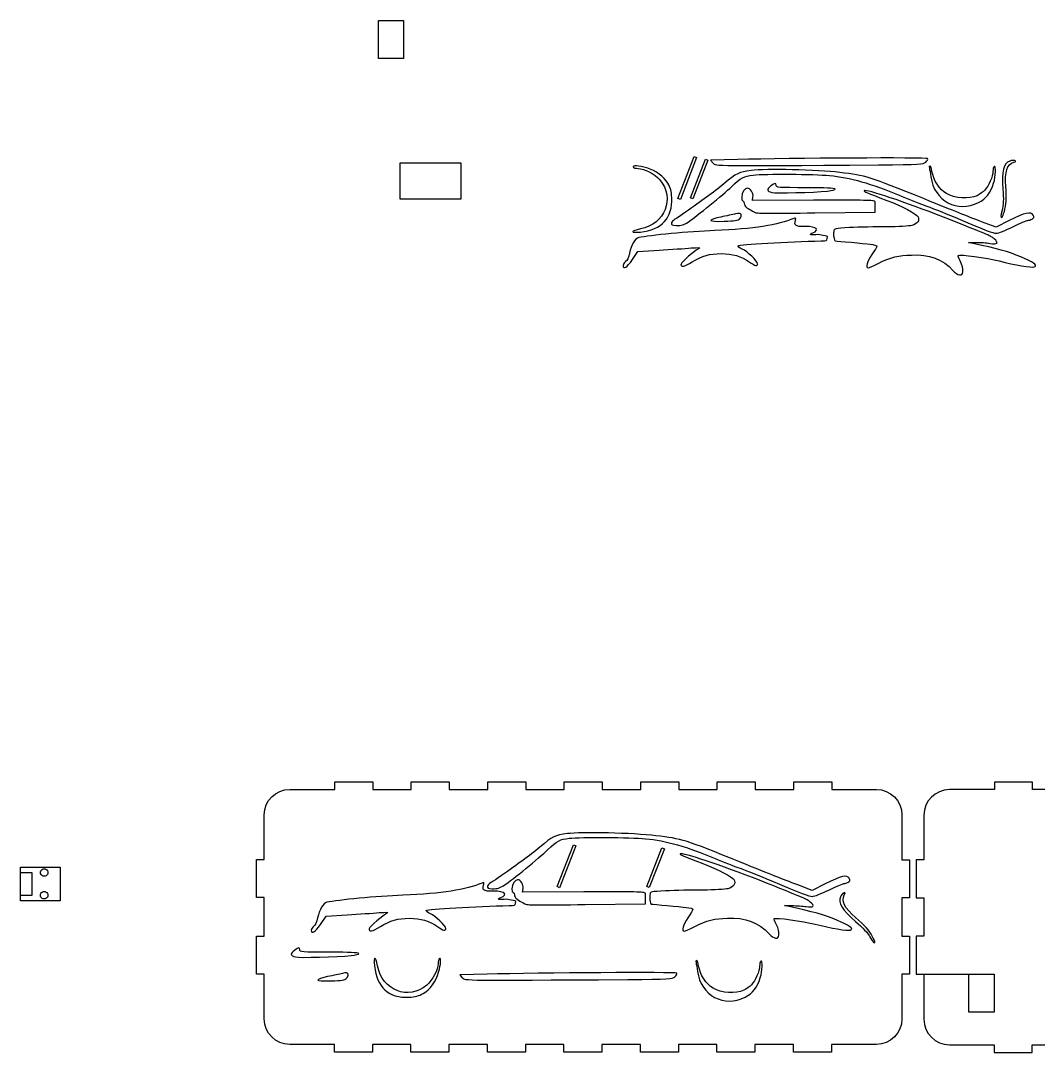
# Model space of a CAD drawing. Extents: x 299 to 1400, y -639 to 740.
# Drawn here: x 298.6 to 697.6, y 335.5 to 740.1 of the extents above; entities that cross this region are included whole.
import ezdxf

# ---------------------------------------------------------------- set-up
doc = ezdxf.new("R2010")
doc.units = 0
doc.layers.add('Calque_1', color=7, linetype='CONTINUOUS')
doc.layers.add('Generic_Box', color=7, linetype='CONTINUOUS')

msp = doc.modelspace()

# ---------------------------------------------------------------- linework, layer by layer
at = {"layer": 'Calque_1', "color": 3}
for p, q in [((298.60269, 408.14664), (314.102689, 408.14664)), ((298.60269, 394.94664), (298.60269, 408.14664)), ((298.60272, 405.99665), (302.996693, 405.99665)), ((298.60272, 397.096649), (298.60272, 405.99665)), ((302.996693, 405.99665), (302.996693, 397.096649)), ((309.2982, 406.02319), (309.2982, 406.02319)), ((314.102689, 408.14664), (314.102689, 394.94664)), ((302.996693, 397.096649), (298.60272, 397.096649)), ((309.26762, 397.14149), (309.26762, 397.14149)), ((314.102689, 394.94664), (298.60269, 394.94664))]:
    msp.add_line(p, q, dxfattribs=at)
for points in [[(306.3982, 406.02319), (306.3982, 406.541225), (306.674568, 407.019909), (307.1232, 407.278927)], [(307.1232, 404.767453), (306.674568, 405.026471), (306.3982, 405.505155), (306.3982, 406.02319)], [(307.1232, 407.278927), (307.571832, 407.537944), (308.124568, 407.537944), (308.5732, 407.278927)], [(308.5732, 404.767453), (308.124568, 404.508436), (307.571832, 404.508436), (307.1232, 404.767453)], [(308.5732, 407.278927), (309.021832, 407.019909), (309.2982, 406.541225), (309.2982, 406.02319)], [(309.2982, 406.02319), (309.2982, 405.505155), (309.021832, 405.026471), (308.5732, 404.767453)], [(306.36762, 397.14149), (306.36762, 397.659525), (306.643988, 398.138209), (307.09262, 398.397227)], [(307.09262, 395.885753), (306.643988, 396.144771), (306.36762, 396.623455), (306.36762, 397.14149)], [(307.09262, 398.397227), (307.541252, 398.656244), (308.093988, 398.656244), (308.54262, 398.397227)], [(308.54262, 398.397227), (308.991252, 398.138209), (309.26762, 397.659525), (309.26762, 397.14149)], [(309.26762, 397.14149), (309.26762, 396.623455), (308.991252, 396.144771), (308.54262, 395.885753)], [(308.54262, 395.885753), (308.093988, 395.626736), (307.541252, 395.626736), (307.09262, 395.885753)]]:
    msp.add_open_spline(points, degree=3, dxfattribs=at)
at = {"layer": 'Generic_Box', "color": 1}
for p, q in [((438.85725, 725.15357), (438.85725, 740.05357)), ((438.85725, 740.05357), (448.75726, 740.05357)), ((448.75726, 740.05357), (448.75726, 725.15357)), ((448.75726, 725.15357), (438.85725, 725.15357)), ((447.46888, 684.3465), (471.24797, 684.3465)), ((447.46888, 670.07862), (447.46888, 684.3465)), ((471.24797, 684.3465), (471.24797, 670.07862)), ((556.261401, 670.35037), (562.659836, 686.770149)), ((563.661409, 686.340169), (557.262974, 669.920389)), ((561.214629, 670.56091), (567.104317, 685.685374)), ((568.026253, 685.289313), (562.136566, 670.164849)), ((562.659836, 686.770149), (563.661409, 686.340169)), ((567.104317, 685.685374), (568.026253, 685.289313)), ((579.790597, 685.584214), (569.084589, 685.289308)), ((569.084589, 685.289308), (570.092738, 684.215068)), ((635.014469, 683.519126), (635.014469, 683.519126)), ((552.401475, 676.278847), (552.40142, 676.278847)), ((583.519026, 674.376327), (583.519026, 674.376327)), ((614.913132, 673.219829), (614.913132, 673.219829)), ((629.646773, 673.453879), (629.646773, 673.453879)), ((471.24797, 670.07862), (447.46888, 670.07862)), ((557.262974, 669.920389), (556.261401, 670.35037)), ((562.136566, 670.164849), (561.214629, 670.56091)), ((585.528604, 669.544723), (585.738356, 670.974945)), ((609.455142, 669.630343), (585.528604, 669.544723)), ((674.234198, 668.729997), (674.234198, 668.729997)), ((610.02747, 664.670591), (633.639381, 664.987368)), ((580.564977, 662.401354), (580.564977, 662.401354)), ((602.314652, 662.696104), (602.314652, 662.696104)), ((681.055139, 659.056396), (675.405672, 661.203712)), ((686.203019, 661.66034), (681.055139, 659.056396)), ((683.439748, 662.987808), (683.439664, 662.987875)), ((617.378713, 655.696791), (617.425999, 655.315374)), ((687.633721, 659.212266), (687.633721, 659.212266)), ((670.258403, 653.093586), (673.271547, 653.107006)), ((675.531543, 651.940639), (670.258403, 653.093586)), ((538.457731, 646.333325), (540.645855, 649.4752)), ((540.645855, 649.4752), (548.91567, 650.035609)), ((668.057991, 641.545215), (668.057991, 641.546348)), ((421.73686, 438.629687), (421.73686, 441.629687)), ((421.73686, 441.629687), (436.63686, 441.629687)), ((436.63686, 441.629687), (436.63686, 438.629687)), ((451.73686, 438.629687), (451.73686, 441.629687)), ((451.73686, 441.629687), (466.63686, 441.629687)), ((466.63686, 441.629687), (466.63686, 438.629687)), ((481.73686, 438.629687), (481.73686, 441.629687)), ((481.73686, 441.629687), (496.63686, 441.629687)), ((496.63686, 441.629687), (496.63686, 438.629687)), ((511.73686, 438.629687), (511.73686, 441.629687)), ((511.73686, 441.629687), (526.63686, 441.629687)), ((526.63686, 441.629687), (526.63686, 438.629687)), ((541.73686, 438.629687), (541.73686, 441.629687)), ((541.73686, 441.629687), (556.63686, 441.629687)), ((556.63686, 441.629687), (556.63686, 438.629687)), ((571.73686, 438.629687), (571.73686, 441.629687)), ((571.73686, 441.629687), (586.63686, 441.629687)), ((586.63686, 441.629687), (586.63686, 438.629687)), ((601.73686, 438.629687), (601.73686, 441.629687)), ((601.73686, 441.629687), (616.63686, 441.629687)), ((616.63686, 441.629687), (616.63686, 438.629687)), ((680.38291, 441.529627), (680.38291, 438.529817)), ((695.28276, 441.529627), (680.38291, 441.529627)), ((695.28276, 438.529817), (695.28276, 441.529627)), ((404.13686, 438.629687), (421.73686, 438.629687)), ((436.63686, 438.629687), (451.73686, 438.629687)), ((466.63686, 438.629687), (481.73686, 438.629687)), ((496.63686, 438.629687), (511.73686, 438.629687)), ((526.63686, 438.629687), (541.73686, 438.629687)), ((556.63686, 438.629687), (571.73686, 438.629687)), ((586.63686, 438.629687), (601.73686, 438.629687)), ((616.63686, 438.629687), (634.13686, 438.629687)), ((680.38291, 438.529817), (662.78296, 438.529817)), ((710.38264, 438.529817), (695.28276, 438.529817)), ((394.13686, 411.129687), (394.13686, 428.629687)), ((644.13686, 428.629687), (644.13686, 411.029687)), ((652.78303, 428.529907), (652.78303, 411.029687)), ((508.921319, 400.505153), (515.319754, 416.924933)), ((515.319754, 416.924933), (516.321327, 416.494952)), ((516.321327, 416.494952), (509.922892, 400.075173)), ((544.177932, 400.554891), (550.067619, 415.679355)), ((550.989556, 415.283294), (545.099868, 400.15883)), ((550.067619, 415.679355), (550.989556, 415.283294)), ((557.523036, 413.417445), (557.523036, 413.417445)), ((391.13686, 396.229687), (391.13686, 411.129687)), ((391.13686, 411.129687), (394.13686, 411.129687)), ((644.13686, 411.029687), (647.13686, 411.029687)), ((647.13686, 411.029687), (647.13686, 396.129687)), ((652.78303, 411.029687), (649.78271, 411.029687)), ((649.78271, 411.029687), (649.78271, 396.129817)), ((480.048078, 402.091157), (480.048078, 402.091157)), ((493.430282, 403.197041), (493.430282, 403.197041)), ((509.922892, 400.075173), (508.921319, 400.505153)), ((545.099868, 400.15883), (544.177932, 400.554891)), ((608.931402, 399.019962), (603.281935, 401.167278)), ((614.079282, 401.623906), (608.931402, 399.019962)), ((495.43986, 398.365436), (495.649613, 399.795658)), ((519.366395, 398.451056), (495.43986, 398.365436)), ((615.509984, 399.175832), (615.509984, 399.175832)), ((394.13686, 396.229687), (391.13686, 396.229687)), ((394.13686, 381.129683), (394.13686, 396.229687)), ((519.938724, 393.491304), (543.550636, 393.808082)), ((545.254976, 395.660357), (545.302262, 395.27894)), ((598.134666, 393.057153), (601.14781, 393.070572)), ((603.407806, 391.904206), (598.134666, 393.057153)), ((647.13686, 396.129687), (644.13686, 396.129687)), ((644.13686, 396.129687), (644.13686, 381.029683)), ((649.78271, 396.129817), (652.78303, 396.129817)), ((652.78303, 396.129817), (652.78303, 381.029965)), ((416.191156, 385.728379), (418.37928, 388.870255)), ((418.37928, 388.870255), (426.649095, 389.430662)), ((391.13686, 366.229683), (391.13686, 381.129683)), ((391.13686, 381.129683), (394.13686, 381.129683)), ((595.934254, 381.508782), (595.934254, 381.509914)), ((644.13686, 381.029683), (647.13686, 381.029683)), ((647.13686, 381.029683), (647.13686, 366.129683)), ((652.78303, 381.029965), (649.78271, 381.029965)), ((649.78271, 381.029965), (649.78271, 366.130098)), ((633.540028, 378.836953), (633.539933, 378.836953)), ((428.139188, 373.465862), (428.139188, 373.465862)), ((394.13686, 366.229683), (391.13686, 366.229683)), ((394.13686, 348.629683), (394.13686, 366.229683)), ((426.433377, 364.576984), (426.433377, 364.576984)), ((481.463957, 366.179648), (470.757947, 365.884742)), ((470.757947, 365.884742), (471.766097, 364.810502)), ((536.687831, 364.114559), (536.687831, 364.114559)), ((647.13686, 366.129683), (644.13686, 366.129683)), ((644.13686, 366.129683), (644.13686, 348.629683)), ((649.78271, 366.130098), (652.78303, 366.130098)), ((652.78303, 366.130098), (652.78303, 348.529623)), ((670.38245, 351.230099), (670.38245, 366.130098)), ((670.38245, 366.130098), (680.28245, 366.130098)), ((680.28245, 366.130098), (680.28245, 351.230099)), ((456.460017, 358.651306), (456.460017, 358.651361)), ((582.746266, 357.165163), (582.746266, 357.165163)), ((680.28245, 351.230099), (670.38245, 351.230099)), ((421.63686, 338.629683), (404.13686, 338.629683)), ((421.63686, 335.629683), (421.63686, 338.629683)), ((451.63686, 338.629683), (436.53686, 338.629683)), ((436.53686, 338.629683), (436.53686, 335.629683)), ((451.63686, 335.629683), (451.63686, 338.629683)), ((481.63686, 338.629683), (466.53686, 338.629683)), ((466.53686, 338.629683), (466.53686, 335.629683)), ((481.63686, 335.629683), (481.63686, 338.629683)), ((511.63686, 338.629683), (496.53686, 338.629683)), ((496.53686, 338.629683), (496.53686, 335.629683)), ((511.63686, 335.629683), (511.63686, 338.629683)), ((541.63686, 338.629683), (526.53686, 338.629683)), ((526.53686, 338.629683), (526.53686, 335.629683)), ((541.63686, 335.629683), (541.63686, 338.629683)), ((571.63686, 338.629683), (556.53686, 338.629683)), ((556.53686, 338.629683), (556.53686, 335.629683)), ((571.63686, 335.629683), (571.63686, 338.629683)), ((601.63686, 338.629683), (586.53686, 338.629683)), ((586.53686, 338.629683), (586.53686, 335.629683)), ((601.63686, 335.629683), (601.63686, 338.629683)), ((634.13686, 338.629683), (616.53686, 338.629683)), ((616.53686, 338.629683), (616.53686, 335.629683)), ((662.78296, 338.529713), (680.28266, 338.529713)), ((680.28266, 338.529713), (680.28266, 335.529903)), ((695.18304, 335.529903), (695.18304, 338.529713)), ((695.18304, 338.529713), (710.28289, 338.529713)), ((436.53686, 335.629683), (421.63686, 335.629683)), ((466.53686, 335.629683), (451.63686, 335.629683)), ((496.53686, 335.629683), (481.63686, 335.629683)), ((526.53686, 335.629683), (511.63686, 335.629683)), ((556.53686, 335.629683), (541.63686, 335.629683)), ((586.53686, 335.629683), (571.63686, 335.629683)), ((616.53686, 335.629683), (601.63686, 335.629683)), ((680.28266, 335.529903), (695.18304, 335.529903))]:
    msp.add_line(p, q, dxfattribs=at)
at = {"layer": 'Generic_Box', "color": 3}
msp.add_line((652.783034, 366.130097), (680.28245, 366.130097), dxfattribs=at)
at = {"layer": 'Generic_Box', "color": 1}
for points in [[(570.092738, 684.215068), (571.196362, 683.039112), (569.867035, 683.053358), (635.014469, 683.519126)], [(654.230854, 685.979245), (653.955024, 686.425993), (599.94525, 686.139408), (579.790597, 685.584214)], [(635.014469, 683.519126), (651.251521, 683.635212), (652.483191, 683.706841), (653.458561, 684.590418)], [(653.458561, 684.590418), (654.033418, 685.11119), (654.380937, 685.73617), (654.230854, 685.979245)], [(686.391609, 684.989099), (684.028477, 684.173627), (683.233502, 680.845958), (683.764806, 673.99377)], [(684.867914, 675.069446), (684.418006, 680.778665), (685.385708, 683.715086), (687.975933, 684.500469)], [(688.459648, 685.161615), (688.110567, 685.338735), (687.179992, 685.261155), (686.391609, 684.989099)], [(687.975933, 684.500469), (688.85843, 684.768073), (688.960401, 684.907464), (688.459648, 685.161615)], [(544.069352, 682.306317), (540.99854, 683.21738), (538.299353, 683.372057), (538.770801, 682.609975)], [(538.770801, 682.609975), (538.941604, 682.333763), (539.803316, 682.105559), (540.685565, 682.102863)], [(540.685565, 682.102863), (543.135634, 682.095256), (547.167885, 679.972166), (549.170119, 677.635257)], [(552.40142, 676.278847), (550.795753, 679.016042), (547.761782, 681.210856), (544.069352, 682.306317)], [(585.080896, 681.323129), (580.065922, 680.635831), (579.454435, 680.33646), (574.337761, 676.063678)], [(619.787067, 680.527098), (611.100602, 681.570861), (590.359611, 682.046583), (585.080896, 681.323129)], [(585.856853, 679.516794), (590.290312, 680.017291), (609.722041, 679.892713), (615.769441, 679.325015)], [(652.932433, 670.128139), (631.00928, 679.025663), (630.219031, 679.273604), (619.787067, 680.527098)], [(655.130897, 683.092771), (654.867423, 683.092771), (654.761092, 682.696903), (654.894606, 682.213068)], [(654.894606, 682.213068), (655.028039, 681.729232), (655.290584, 680.20933), (655.477907, 678.835532)], [(655.930333, 680.954006), (655.754191, 682.130327), (655.394352, 683.092771), (655.130897, 683.092771)], [(661.563268, 672.220847), (658.869124, 673.801262), (656.437008, 677.571949), (655.930333, 680.954006)], [(679.818634, 680.926684), (679.805349, 679.006049), (678.184421, 675.255786), (676.659723, 673.61843)], [(680.331857, 682.84143), (680.05565, 682.670627), (679.82471, 681.808915), (679.818634, 680.926684)], [(680.11525, 676.337586), (680.948567, 679.10914), (681.088456, 683.30948), (680.331857, 682.84143)], [(549.170119, 677.635257), (555.28068, 670.503329), (551.247478, 660.188781), (541.634521, 658.363674)], [(553.908232, 670.645095), (553.781886, 673.159682), (553.405377, 674.567495), (552.401475, 676.278847)], [(574.337761, 676.063678), (570.100449, 672.525256), (565.544083, 669.392722), (559.306161, 664.893818)], [(577.325351, 674.933602), (581.073577, 678.543918), (582.093818, 679.09199), (585.856853, 679.516794)], [(594.825051, 675.554858), (594.825051, 676.554715), (594.506644, 676.508356), (592.743608, 675.251744)], [(607.380101, 674.554207), (595.149698, 674.559913), (594.825051, 674.585735), (594.825051, 675.554858)], [(615.769441, 679.325015), (623.796322, 678.571524), (632.1387, 676.200492), (643.095749, 671.558479)], [(655.477907, 678.835532), (656.76589, 669.389214), (665.8668, 664.485811), (674.234198, 668.729997)], [(674.234198, 668.729997), (677.128286, 670.197977), (678.995511, 672.613368), (680.11525, 676.337586)], [(560.285057, 661.058291), (563.647518, 663.316961), (574.107428, 671.834082), (577.325351, 674.933602)], [(582.090286, 673.259103), (581.219996, 672.015354), (581.029188, 669.349289), (581.810555, 669.349289)], [(583.519026, 674.376327), (583.163174, 674.376327), (582.52028, 673.873577), (582.090286, 673.259103)], [(585.738356, 670.974945), (585.958345, 672.475315), (584.718012, 674.376327), (583.519026, 674.376327)], [(592.743608, 675.251744), (590.983585, 673.997298), (591.10157, 673.170453), (593.108761, 672.692583)], [(593.108761, 672.692583), (594.670053, 672.320879), (609.465148, 672.679269), (614.913132, 673.219829)], [(617.926345, 674.046791), (617.771274, 674.357165), (613.73649, 674.551299), (607.380101, 674.554207)], [(614.913132, 673.219829), (616.826974, 673.409936), (618.073562, 673.752076), (617.926345, 674.046791)], [(629.646773, 673.453879), (629.437961, 673.459404), (629.328834, 673.425285), (629.328834, 673.348413)], [(629.328834, 673.348413), (629.328834, 672.995692), (630.030407, 672.69898), (638.255896, 669.570904)], [(663.227623, 661.921949), (648.457075, 667.807878), (632.11072, 673.388681), (629.646773, 673.453879)], [(643.095749, 671.558479), (646.110006, 670.281463), (650.500738, 668.55671), (652.852904, 667.725682)], [(673.582071, 671.422973), (670.675663, 669.93149), (664.801178, 670.321488), (661.563268, 672.220847)], [(676.659723, 673.61843), (676.055391, 672.969454), (674.670454, 671.981491), (673.582071, 671.422973)], [(683.764806, 673.99377), (684.041002, 670.431738), (683.925308, 667.272984), (683.463612, 665.770048)], [(684.313984, 665.280848), (685.004205, 667.405988), (685.199658, 670.859727), (684.867914, 675.069446)], [(541.582463, 657.174408), (550.022998, 658.055765), (554.305581, 662.736166), (553.908232, 670.645095)], [(581.810555, 669.349289), (582.086765, 669.349289), (582.312903, 668.924615), (582.312903, 668.405384)], [(582.312903, 668.405384), (582.312903, 667.960875), (582.685933, 667.312311), (583.183121, 666.848338)], [(633.713142, 669.062564), (633.124526, 669.648486), (630.113992, 669.701959), (609.455142, 669.630343)], [(633.639381, 664.987368), (633.74262, 666.343731), (633.713142, 667.703561), (633.713142, 669.062564)], [(638.255896, 669.570904), (644.19809, 667.311132), (649.820515, 664.357891), (650.460896, 663.16014)], [(652.852904, 667.725682), (655.205089, 666.894674), (660.613936, 664.737384), (664.872559, 662.931713)], [(675.405672, 661.203712), (668.868547, 663.688416), (665.667007, 664.959789), (652.932433, 670.128139)], [(559.306161, 664.893818), (555.617104, 662.233203), (553.79597, 661.682671), (553.79597, 660.642214)], [(578.913964, 664.297195), (577.859992, 664.054745), (575.246232, 663.486783), (573.105608, 663.035075)], [(581.116996, 663.990054), (580.889302, 664.583952), (580.435584, 664.64722), (578.913964, 664.297195)], [(580.564977, 662.401354), (581.026289, 662.863756), (581.274691, 663.578663), (581.116996, 663.990054)], [(583.183121, 666.848338), (583.183121, 666.848338), (584.385481, 666.059302), (585.008362, 665.700797)], [(585.008362, 665.700797), (585.598928, 665.360892), (586.81852, 664.750919), (586.81852, 664.750919)], [(586.81852, 664.750919), (588.782903, 664.417724), (593.230406, 664.45069), (610.02747, 664.670591)], [(683.463612, 665.770048), (682.816904, 663.664881), (682.80565, 662.353727), (683.439748, 662.987808)], [(683.439664, 662.987875), (683.545259, 663.093472), (683.938635, 664.125256), (684.313984, 665.280848)], [(695.577406, 663.815445), (694.763904, 665.336963), (692.394825, 664.79233), (686.203019, 661.66034)], [(695.156829, 662.249507), (695.964332, 662.682082), (696.037558, 662.954778), (695.577406, 663.815445)], [(553.79597, 660.642214), (553.79597, 660.180874), (553.790466, 659.714948), (555.639697, 659.714948)], [(555.639697, 659.714948), (557.673383, 659.714948), (558.747739, 660.025624), (560.285057, 661.058291)], [(573.105608, 663.035075), (570.964964, 662.583349), (569.213524, 661.98966), (569.213524, 661.715766)], [(569.213524, 661.715766), (569.213524, 661.407711), (571.218285, 661.283173), (574.46988, 661.389208)], [(601.781475, 662.535447), (595.539238, 659.856), (586.076443, 658.400938), (570.745078, 657.763191)], [(574.46988, 661.389208), (578.550403, 661.522203), (579.913837, 661.748709), (580.564977, 662.401354)], [(602.314652, 662.696104), (602.197451, 662.697823), (602.023073, 662.639153), (601.781475, 662.535447)], [(606.13206, 659.277709), (602.016192, 659.277709), (601.926693, 659.896057), (602.365153, 661.644653)], [(602.365153, 661.644653), (602.553636, 662.396371), (602.5725, 662.692344), (602.314652, 662.696104)], [(609.46692, 656.941763), (611.460434, 657.835244), (611.370489, 659.514943), (606.13206, 659.277709)], [(648.030106, 659.739856), (646.997571, 659.452816), (642.62914, 659.216728), (638.322472, 659.215171)], [(650.460896, 663.16014), (651.209841, 661.759381), (650.204042, 660.344184), (648.030106, 659.739856)], [(680.295703, 654.48336), (678.658317, 655.790244), (679.119857, 655.58904), (663.227623, 661.921949)], [(664.872559, 662.931713), (677.460334, 657.59446), (679.72944, 656.727505), (681.149608, 656.712799)], [(687.633721, 659.212266), (690.457829, 660.594652), (693.085862, 661.725697), (693.473755, 661.725697)], [(693.473755, 661.725697), (693.861669, 661.725697), (694.619044, 661.961421), (695.156829, 662.249507)], [(541.634521, 658.363674), (537.604739, 657.598593), (537.567787, 656.755197), (541.582463, 657.174408)], [(570.745078, 657.763191), (560.584409, 657.340533), (545.19799, 655.90062), (540.974007, 654.977027)], [(610.391042, 656.114476), (608.091777, 655.805776), (607.40978, 656.284519), (609.46692, 656.941763)], [(613.142227, 655.800912), (612.480953, 656.116433), (611.456023, 656.257464), (610.391042, 656.114476)], [(614.882677, 654.606883), (615.254516, 655.896524), (614.59296, 655.38459), (613.142227, 655.800912)], [(617.506762, 657.752061), (617.34419, 657.021795), (617.378713, 656.663179), (617.378713, 655.696791)], [(623.632977, 658.883083), (617.862893, 658.606094), (617.555771, 658.426535), (617.506762, 657.752061)], [(638.322472, 659.215171), (634.015834, 659.213593), (627.405525, 659.064109), (623.632977, 658.883083)], [(681.149608, 656.712799), (681.891761, 656.705199), (684.809613, 657.829861), (687.633721, 659.212266)], [(540.974007, 654.977027), (539.482698, 654.650943), (538.014678, 652.184295), (537.32083, 648.838813)], [(581.536653, 650.48337), (580.416669, 650.988902), (579.678805, 651.581184), (579.897027, 651.799618)], [(579.897027, 651.799618), (580.391005, 652.294052), (599.559352, 653.448213), (612.445634, 653.697445)], [(612.445634, 653.697445), (614.718236, 653.741333), (614.727488, 653.8421), (614.882677, 654.606883)], [(617.425999, 655.315374), (617.53742, 654.416823), (617.783709, 653.679618), (617.973356, 653.677243)], [(617.973356, 653.677243), (618.820272, 653.665843), (629.339477, 652.675079), (631.71442, 652.403143)], [(631.71442, 652.403143), (633.164511, 652.237089), (634.35098, 651.901251), (634.35098, 651.65694)], [(634.35098, 651.65694), (634.35098, 651.412629), (633.447017, 649.921052), (632.342163, 648.342311)], [(673.271547, 653.107006), (674.928804, 653.114602), (677.366401, 652.942072), (678.68823, 652.724455)], [(692.480841, 646.630278), (687.770039, 648.825545), (683.13325, 650.278356), (675.531543, 651.940639)], [(678.68823, 652.724455), (681.643078, 652.237903), (682.261389, 652.914478), (680.295703, 654.48336)], [(537.32083, 648.838813), (536.978494, 647.188121), (536.397814, 645.935899), (535.802062, 645.563497)], [(548.91567, 650.035609), (553.464094, 650.343777), (559.106501, 650.74338), (561.454303, 650.923568)], [(564.718614, 650.785591), (562.902429, 649.943659), (557.697586, 645.433022), (557.52858, 644.554573)], [(561.454303, 650.923568), (564.211388, 651.135163), (565.367342, 651.08635), (564.718614, 650.785591)], [(561.936034, 645.481847), (565.734296, 647.828539), (568.850867, 648.721249), (573.24471, 648.721249)], [(573.24471, 648.721249), (577.753617, 648.721249), (581.141152, 647.730192), (584.288216, 645.49054)], [(587.568794, 644.740558), (587.568794, 645.726718), (583.506509, 649.594226), (581.536653, 650.48337)], [(632.342163, 648.342311), (630.401684, 645.569481), (629.727081, 643.125131), (630.902452, 643.125131)], [(634.830067, 644.838296), (639.710878, 647.328093), (642.963105, 648.152805), (647.875959, 648.146499)], [(647.875959, 648.146499), (654.704241, 648.611791), (660.302273, 646.331709), (664.136613, 642.141534)], [(666.93622, 645.825672), (666.389917, 646.895669), (666.05052, 647.878863), (666.181938, 648.010413)], [(666.181938, 648.010413), (666.681671, 648.510626), (677.50394, 647.034959), (682.311338, 645.811119)], [(534.837653, 644.076004), (534.837653, 642.329918), (536.308245, 643.246932), (538.457731, 646.333325)], [(535.802062, 645.563497), (535.271585, 645.231884), (534.837653, 644.56244), (534.837653, 644.076004)], [(557.52858, 644.554573), (557.268257, 643.201542), (558.749828, 643.513313), (561.936034, 645.481847)], [(584.288216, 645.49054), (586.599156, 643.845924), (587.568794, 643.624256), (587.568794, 644.740558)], [(630.902452, 643.125131), (631.21552, 643.125131), (632.982979, 643.896064), (634.830067, 644.838296)], [(668.057991, 641.546348), (668.164097, 643.01841), (667.94716, 643.845588), (666.93622, 645.825672)], [(682.311338, 645.811119), (688.301399, 644.286239), (695.059143, 643.13545), (695.969663, 643.485189)], [(695.969663, 643.485189), (697.330421, 644.00786), (696.498011, 644.758241), (692.480841, 646.630278)], [(664.136613, 642.141534), (665.907383, 640.035087), (667.927056, 639.727916), (668.057991, 641.545215)], [(394.13686, 428.629687), (394.13686, 434.148687), (398.61786, 438.629687), (404.13686, 438.629687)], [(634.13686, 438.629687), (639.65586, 438.629687), (644.13686, 434.148687), (644.13686, 428.629687)], [(662.78296, 438.529817), (657.26394, 438.529817), (652.78303, 434.048907), (652.78303, 428.529907)], [(512.957159, 421.286696), (507.942185, 420.599397), (507.330698, 420.300026), (502.214024, 416.027245)], [(547.66333, 420.490665), (538.976865, 421.534427), (518.235874, 422.01015), (512.957159, 421.286696)], [(505.201614, 414.897169), (508.94984, 418.507484), (509.970081, 419.055556), (513.733116, 419.48036)], [(513.733116, 419.48036), (518.166575, 419.980858), (537.598304, 419.856279), (543.645704, 419.288582)], [(543.645704, 419.288582), (551.672585, 418.53509), (560.014963, 416.164058), (570.972012, 411.522045)], [(580.808696, 410.091705), (558.885543, 418.989229), (558.095294, 419.23717), (547.66333, 420.490665)], [(502.214024, 416.027245), (497.976712, 412.488823), (493.420346, 409.356288), (487.182424, 404.857384)], [(488.16132, 401.021857), (491.523781, 403.280527), (501.983691, 411.797648), (505.201614, 414.897169)], [(557.523036, 413.417445), (557.314224, 413.422971), (557.205097, 413.388851), (557.205097, 413.311979)], [(557.205097, 413.311979), (557.205097, 412.959258), (557.90667, 412.662546), (566.132159, 409.53447)], [(591.103886, 401.885515), (576.333338, 407.771444), (559.986983, 413.352248), (557.523036, 413.417445)], [(566.132159, 409.53447), (572.074353, 407.274699), (577.696778, 404.321457), (578.337159, 403.123706)], [(570.972012, 411.522045), (573.986269, 410.245029), (578.377001, 408.520276), (580.729167, 407.689249)], [(603.281935, 401.167278), (596.74481, 403.651982), (593.54327, 404.923355), (580.808696, 410.091705)], [(487.182424, 404.857384), (483.493367, 402.196769), (481.672233, 401.646237), (481.672233, 400.60578)], [(580.729167, 407.689249), (583.081352, 406.85824), (588.490199, 404.70095), (592.748822, 402.895279)], [(623.453669, 403.779011), (622.640167, 405.300529), (620.271088, 404.755896), (614.079282, 401.623906)], [(479.514902, 401.9305), (473.272662, 399.251054), (463.809867, 397.795991), (448.478504, 397.158244)], [(480.048078, 402.091157), (479.930875, 402.09287), (479.756498, 402.034206), (479.514902, 401.9305)], [(483.865486, 398.672763), (479.749617, 398.672763), (479.660119, 399.29111), (480.098577, 401.039706)], [(480.098577, 401.039706), (480.287062, 401.791424), (480.305924, 402.087397), (480.048078, 402.091157)], [(481.672233, 400.60578), (481.672233, 400.144441), (481.666729, 399.678515), (483.51596, 399.678515)], [(483.51596, 399.678515), (485.549646, 399.678515), (486.624002, 399.98919), (488.16132, 401.021857)], [(492.001543, 402.079816), (491.131253, 400.836067), (490.940443, 398.170002), (491.72181, 398.170002)], [(493.430282, 403.197041), (493.074429, 403.197041), (492.431536, 402.69429), (492.001543, 402.079816)], [(495.649613, 399.795658), (495.869602, 401.296029), (494.629266, 403.197041), (493.430282, 403.197041)], [(578.337159, 403.123706), (579.086104, 401.722947), (578.080305, 400.30775), (575.906369, 399.703422)], [(608.171966, 394.446927), (606.53458, 395.75381), (606.99612, 395.552606), (591.103886, 401.885515)], [(592.748822, 402.895279), (605.336597, 397.558027), (607.605703, 396.691071), (609.025871, 396.676366)], [(615.509984, 399.175832), (618.334092, 400.558218), (620.962125, 401.689264), (621.350018, 401.689264)], [(621.350018, 401.689264), (621.737932, 401.689264), (622.495307, 401.924987), (623.033092, 402.213073)], [(623.033092, 402.213073), (623.840595, 402.645648), (623.913821, 402.918344), (623.453669, 403.779011)], [(448.478504, 397.158244), (438.317834, 396.735586), (422.931416, 395.295673), (418.707432, 394.37208)], [(487.200346, 396.336816), (489.193858, 397.230297), (489.103913, 398.909996), (483.865486, 398.672763)], [(491.72181, 398.170002), (491.99802, 398.170002), (492.224157, 397.745328), (492.224157, 397.226097)], [(492.224157, 397.226097), (492.224157, 396.781588), (492.597188, 396.133024), (493.094375, 395.669052)], [(543.624398, 397.883278), (543.035781, 398.469199), (540.025249, 398.522672), (519.366395, 398.451056)], [(543.550636, 393.808082), (543.653875, 395.164444), (543.624398, 396.524274), (543.624398, 397.883278)], [(545.383025, 397.715627), (545.220453, 396.985362), (545.254976, 396.626745), (545.254976, 395.660357)], [(551.50924, 398.846649), (545.739156, 398.56966), (545.432034, 398.390102), (545.383025, 397.715627)], [(566.198735, 399.178737), (561.892097, 399.177159), (555.281788, 399.027675), (551.50924, 398.846649)], [(575.906369, 399.703422), (574.873834, 399.416382), (570.505403, 399.180294), (566.198735, 399.178737)], [(609.025871, 396.676366), (609.768024, 396.668765), (612.685876, 397.793427), (615.509984, 399.175832)], [(620.070061, 396.481509), (618.975701, 394.233897), (620.766585, 391.318747), (625.987501, 386.849207)], [(621.410397, 398.065819), (621.038316, 397.944224), (620.435159, 397.231353), (620.070061, 396.481509)], [(626.006899, 388.389839), (621.651739, 392.108735), (620.259643, 394.869365), (621.535859, 397.25628)], [(621.535859, 397.25628), (621.970655, 398.069525), (621.944196, 398.240195), (621.410397, 398.065819)], [(418.707432, 394.37208), (417.216124, 394.045997), (415.748104, 391.579349), (415.054255, 388.233866)], [(457.630454, 391.194672), (458.124431, 391.689105), (477.292776, 392.843266), (490.179061, 393.092499)], [(488.124468, 395.509529), (485.825201, 395.20083), (485.143204, 395.679572), (487.200346, 396.336816)], [(490.875652, 395.195966), (490.214377, 395.511486), (489.189447, 395.652518), (488.124468, 395.509529)], [(490.179061, 393.092499), (492.45166, 393.136387), (492.460913, 393.237153), (492.6161, 394.001936)], [(492.6161, 394.001936), (492.987941, 395.291577), (492.326386, 394.779643), (490.875652, 395.195966)], [(493.094375, 395.669052), (493.094375, 395.669052), (494.296736, 394.880016), (494.919618, 394.521511)], [(494.919618, 394.521511), (495.510185, 394.181605), (496.729774, 393.571633), (496.729774, 393.571633)], [(496.729774, 393.571633), (498.694158, 393.238437), (503.141662, 393.271404), (519.938724, 393.491304)], [(545.302262, 395.27894), (545.413683, 394.380389), (545.659972, 393.643184), (545.849619, 393.640809)], [(545.849619, 393.640809), (546.696535, 393.62941), (557.21574, 392.638645), (559.590683, 392.366709)], [(601.14781, 393.070572), (602.805067, 393.078169), (605.242664, 392.905639), (606.564493, 392.688021)], [(606.564493, 392.688021), (609.519341, 392.201469), (610.137652, 392.878044), (608.171966, 394.446927)], [(426.649095, 389.430662), (431.19752, 389.73883), (436.839927, 390.138434), (439.187728, 390.31862)], [(442.452039, 390.180645), (440.635855, 389.338712), (435.431011, 384.828076), (435.262005, 383.949627)], [(439.187728, 390.31862), (441.944814, 390.530216), (443.100768, 390.481403), (442.452039, 390.180645)], [(459.27008, 389.878422), (458.150095, 390.383954), (457.412231, 390.976237), (457.630454, 391.194672)], [(465.302219, 384.135611), (465.302219, 385.12177), (461.239934, 388.989278), (459.27008, 389.878422)], [(559.590683, 392.366709), (561.040774, 392.200655), (562.227243, 391.864817), (562.227243, 391.620506)], [(562.227243, 391.620506), (562.227243, 391.376196), (561.32328, 389.884618), (560.218426, 388.305878)], [(575.752222, 388.110065), (582.580504, 388.575358), (588.178536, 386.295276), (592.012876, 382.1051)], [(594.058201, 387.973979), (594.557934, 388.474192), (605.380203, 386.998525), (610.187601, 385.774685)], [(620.357104, 386.593844), (615.646302, 388.789111), (611.009513, 390.241923), (603.407806, 391.904206)], [(632.536795, 381.076567), (631.522153, 383.067328), (629.218197, 385.647696), (626.006899, 388.389839)], [(412.571079, 383.471059), (412.571079, 381.724969), (414.041671, 382.641985), (416.191156, 385.728379)], [(413.535488, 384.95855), (413.005011, 384.626938), (412.571079, 383.957495), (412.571079, 383.471059)], [(415.054255, 388.233866), (414.711919, 386.583174), (414.13124, 385.330952), (413.535488, 384.95855)], [(435.262005, 383.949627), (435.001682, 382.596596), (436.483254, 382.908365), (439.669459, 384.876899)], [(439.669459, 384.876899), (443.467722, 387.223592), (446.584291, 388.116302), (450.978136, 388.116302)], [(450.978136, 388.116302), (455.487042, 388.116302), (458.874576, 387.125244), (462.021642, 384.885594)], [(462.021642, 384.885594), (464.332582, 383.240977), (465.302219, 383.019309), (465.302219, 384.135611)], [(560.218426, 388.305878), (558.277947, 385.533047), (557.603344, 383.088697), (558.778715, 383.088697)], [(558.778715, 383.088697), (559.091783, 383.088697), (560.859242, 383.85963), (562.70633, 384.801863)], [(562.70633, 384.801863), (567.587141, 387.291659), (570.839368, 388.116371), (575.752222, 388.110065)], [(594.812483, 385.789239), (594.26618, 386.859236), (593.926783, 387.842429), (594.058201, 387.973979)], [(595.934254, 381.509914), (596.04036, 382.981976), (595.823423, 383.809155), (594.812483, 385.789239)], [(610.187601, 385.774685), (616.177662, 384.249805), (622.935406, 383.099016), (623.845926, 383.448755)], [(623.845926, 383.448755), (625.206684, 383.971427), (624.374274, 384.721807), (620.357104, 386.593844)], [(625.987501, 386.849207), (628.701537, 384.525769), (630.853307, 382.210385), (631.589575, 380.821181)], [(592.012876, 382.1051), (593.783646, 379.998653), (595.803319, 379.691482), (595.934254, 381.508782)], [(631.589575, 380.821181), (632.620862, 378.875313), (633.540028, 377.940227), (633.540028, 378.836953)], [(633.539933, 378.836953), (633.539933, 378.986289), (633.08851, 379.994028), (632.536795, 381.076567)], [(408.051106, 375.80089), (408.051106, 376.800747), (407.732699, 376.754388), (405.969663, 375.497777)], [(405.969663, 375.497777), (404.20964, 374.243331), (404.327625, 373.416485), (406.334816, 372.938615)], [(406.334816, 372.938615), (407.896107, 372.566912), (422.691203, 372.925302), (428.139188, 373.465862)], [(420.606156, 374.80024), (408.375753, 374.805945), (408.051106, 374.831767), (408.051106, 375.80089)], [(431.152402, 374.292824), (430.997328, 374.603198), (426.962545, 374.797332), (420.606156, 374.80024)], [(428.139188, 373.465862), (430.05303, 373.655969), (431.299617, 373.998108), (431.152402, 374.292824)], [(438.544844, 369.41826), (437.779763, 373.448042), (436.936367, 373.484994), (437.355579, 369.470318)], [(462.791144, 372.28198), (462.514934, 372.111177), (462.286727, 371.249465), (462.284032, 370.367216)], [(462.487488, 366.983429), (463.398551, 370.054241), (463.553226, 372.753428), (462.791144, 372.28198)], [(437.355579, 369.470318), (438.236936, 361.029783), (442.917335, 356.7472), (450.826266, 357.144549)], [(457.816428, 361.882662), (450.684498, 355.772101), (440.36995, 359.805302), (438.544844, 369.41826)], [(462.284032, 370.367216), (462.276439, 367.917147), (460.153334, 363.884896), (457.816428, 361.882662)], [(563.642965, 371.527938), (563.379491, 371.527938), (563.27316, 371.13207), (563.406674, 370.648234)], [(563.406674, 370.648234), (563.540107, 370.164399), (563.802652, 368.644497), (563.989975, 367.270698)], [(564.442401, 369.389172), (564.266259, 370.565494), (563.906421, 371.527938), (563.642965, 371.527938)], [(570.075336, 360.656013), (567.381192, 362.236429), (564.949076, 366.007115), (564.442401, 369.389172)], [(588.330703, 369.36185), (588.317417, 367.441216), (586.696489, 363.690952), (585.171791, 362.053596)], [(588.843925, 371.276597), (588.567718, 371.105794), (588.336778, 370.244081), (588.330703, 369.36185)], [(588.627318, 364.772753), (589.460635, 367.544306), (589.600525, 371.744646), (588.843925, 371.276597)], [(418.974007, 365.210704), (416.833363, 364.758978), (415.081923, 364.165289), (415.081923, 363.891396)], [(424.782364, 366.472824), (423.728394, 366.230374), (421.114631, 365.662412), (418.974007, 365.210704)], [(420.338279, 363.564837), (424.418804, 363.697832), (425.782238, 363.924339), (426.433377, 364.576984)], [(426.985398, 366.165684), (426.757703, 366.759581), (426.303985, 366.822849), (424.782364, 366.472824)], [(426.433377, 364.576984), (426.894688, 365.039386), (427.143091, 365.754293), (426.985398, 366.165684)], [(456.460017, 358.651361), (459.19721, 360.257028), (461.392026, 363.290999), (462.487488, 366.983429)], [(471.766097, 364.810502), (472.869721, 363.634546), (471.540396, 363.648792), (536.687831, 364.114559)], [(555.904215, 366.574679), (555.628385, 367.021427), (501.618611, 366.734842), (481.463957, 366.179648)], [(536.687831, 364.114559), (552.924883, 364.230646), (554.156552, 364.302274), (555.131922, 365.185852)], [(555.131922, 365.185852), (555.706779, 365.706624), (556.054298, 366.331604), (555.904215, 366.574679)], [(563.989975, 367.270698), (565.277958, 357.824381), (574.378868, 352.920977), (582.746266, 357.165163)], [(582.746266, 357.165163), (585.640354, 358.633143), (587.507579, 361.048535), (588.627318, 364.772753)], [(415.081923, 363.891396), (415.081923, 363.583341), (417.086684, 363.458802), (420.338279, 363.564837)], [(582.094139, 359.858139), (579.187732, 358.366656), (573.313246, 358.756654), (570.075336, 360.656013)], [(585.171791, 362.053596), (584.567459, 361.40462), (583.182522, 360.416657), (582.094139, 359.858139)], [(450.826266, 357.144549), (453.340852, 357.270895), (454.748663, 357.647404), (456.460017, 358.651306)], [(404.13686, 338.629683), (398.61786, 338.629683), (394.13686, 343.110683), (394.13686, 348.629683)], [(644.13686, 348.629683), (644.13686, 343.110683), (639.65586, 338.629683), (634.13686, 338.629683)], [(652.78303, 348.529623), (652.78303, 343.01064), (657.26394, 338.529713), (662.78296, 338.529713)]]:
    msp.add_open_spline(points, degree=3, dxfattribs=at)

doc.saveas('drawing.dxf')
